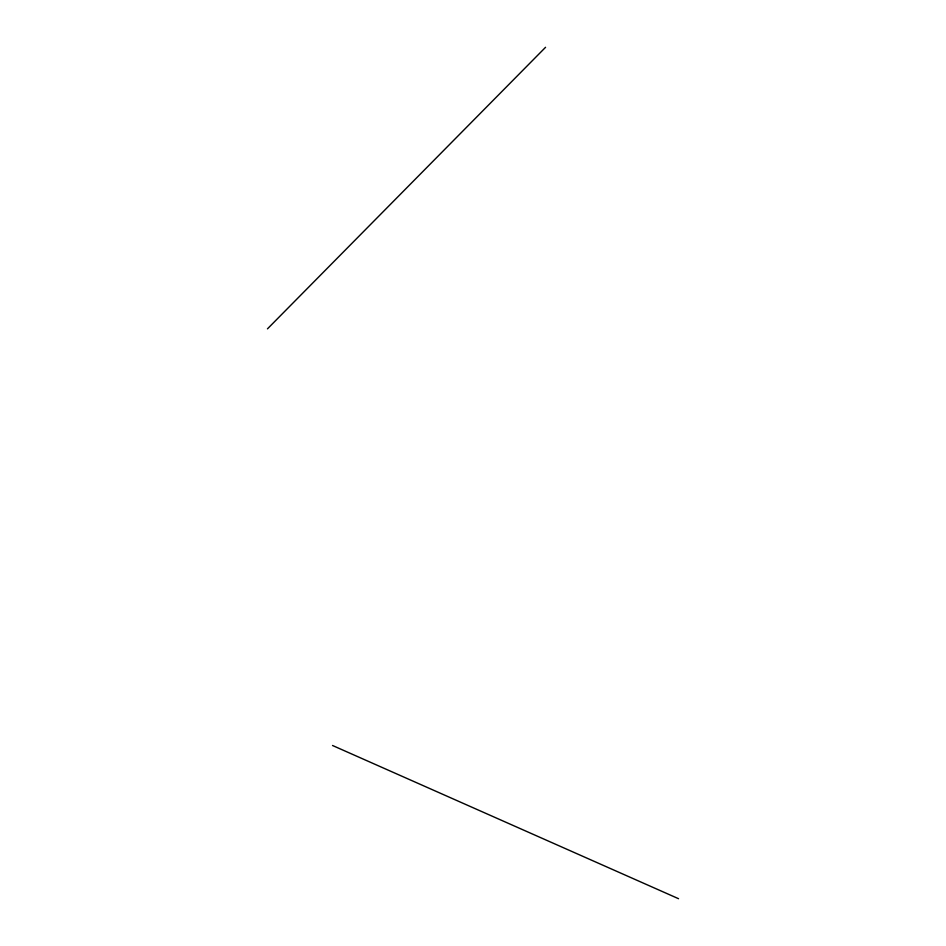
<?xml version="1.0" encoding="UTF-8"?>
<svg xmlns="http://www.w3.org/2000/svg" width="946" height="946" viewBox="0 0 946 946"><rect width="100%" height="100%" fill="white"/><g stroke="black" fill="none" stroke-linecap="round" stroke-linejoin="round"><path stroke-width="1.42" d="M267.458 328.853L545.558 47.3M332.531 745.495L678.542 898.7"/></g></svg>
